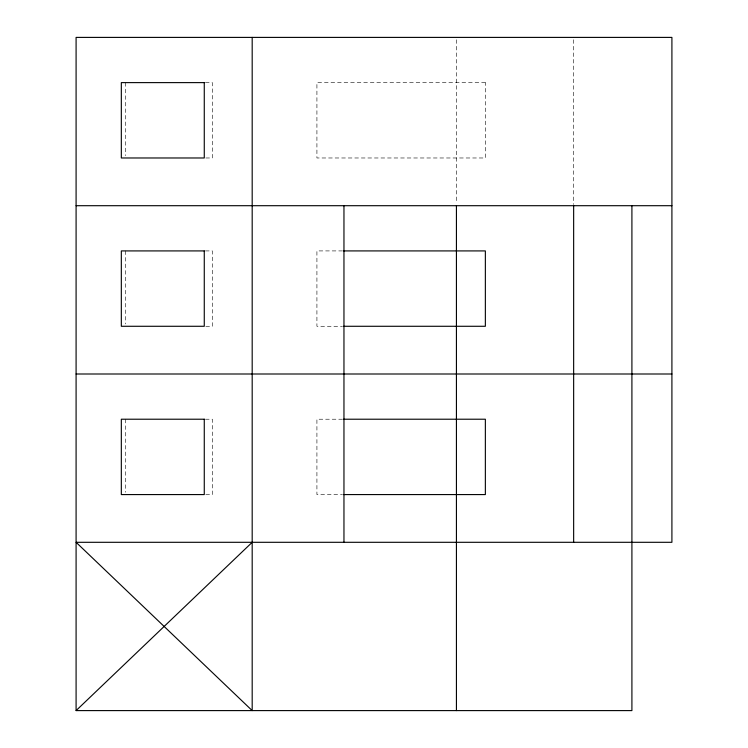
<?xml version="1.0" encoding="UTF-8"?>
<svg xmlns="http://www.w3.org/2000/svg" width="748" height="748" viewBox="0 0 748 748"><rect width="100%" height="100%" fill="white"/><g stroke="black" fill="none" stroke-linecap="round" stroke-linejoin="round"><path stroke-width="0.56" stroke-dasharray="3.74 2.81" d="M205.438 82.617L212.385 82.617L212.385 157.978L205.438 157.978M205.438 250.917L212.385 250.917L212.385 326.278L205.438 326.278M342.472 250.917L316.918 250.917L316.918 326.278L342.472 326.278M205.438 419.217L212.385 419.217L212.385 494.578L205.438 494.578M342.472 419.217L316.918 419.217L316.918 494.578L342.472 494.578M573.651 39.738L573.651 204.531M456.43 39.738L456.43 203.363M125.608 82.617L125.608 155.659M125.608 250.917L125.608 323.959M125.608 419.217L125.608 492.259M485.359 82.617L316.918 82.617L316.918 157.978L485.359 157.978L485.359 82.617"/><path stroke-width="1.12" d="M252.188 37.4L252.188 710.6L76.09 542.3L671.91 542.3L671.91 37.4L76.09 37.4L76.09 710.6L252.188 542.3M76.09 205.7L671.91 205.7M343.631 250.917L485.359 250.917L485.359 326.278L343.631 326.278M76.09 374L671.91 374M343.631 419.217L485.359 419.217L485.359 494.578L343.631 494.578M76.09 710.6L631.91 710.6L631.91 205.7M573.651 205.7L573.651 542.3M456.43 205.7L456.43 710.6M343.958 205.7L343.958 542.3M204.269 82.617L121.326 82.617L121.326 157.978L204.269 157.978L204.269 82.617M204.269 250.917L121.326 250.917L121.326 326.278L204.269 326.278L204.269 250.917M204.269 419.217L121.326 419.217L121.326 494.578L204.269 494.578L204.269 419.217"/></g></svg>
